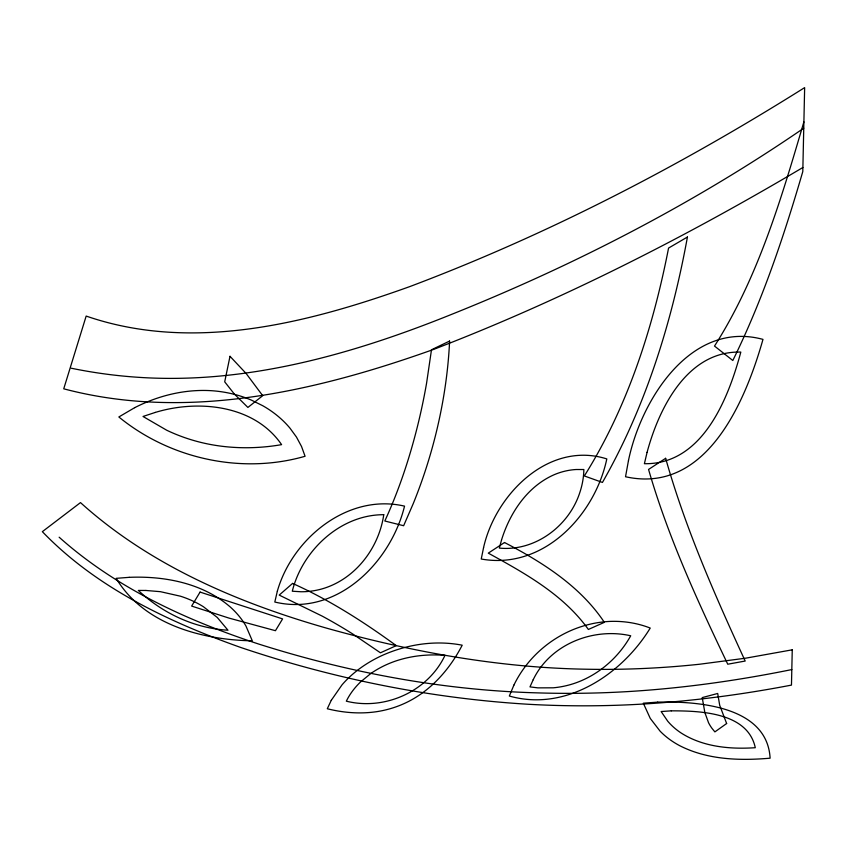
<?xml version="1.0" encoding="UTF-8"?>
<svg xmlns="http://www.w3.org/2000/svg" width="847" height="847" viewBox="0 0 847 847"><rect width="100%" height="100%" fill="white"/><g stroke="black" fill="none" stroke-linecap="round" stroke-linejoin="round"><path stroke-width="1.27" d="M803.898 121.862C781.199 198.96 758.076 277.731 714.508 346.063L732.814 360.494C762.565 300.124 783.983 236.059 802.797 171.56L804.65 87.612C679.675 166.139 547.945 234.545 409.715 286.614C307.599 323.258 192.565 352.776 86.172 316.069L63.737 388.815C187.145 421.435 316.312 391.272 433.579 349.419C561.857 300.103 684.725 237.478 802.892 167.494M803.761 128.183C693.905 203.545 574.848 265.047 451.25 314.512C352.585 354.258 246.9 384.337 139.511 377.381A502.43 473.261 48.4 0 1 71.264 368.223M791.818 669.575C738.256 680.437 684.016 688.135 629.448 691.491A1414.289 1152.682 -70.1 0 1 536.49 692.846C442.166 690.157 348.636 672.582 258.79 644.08C186.827 620.48 116.071 588.104 59.142 537.199M792.252 649.818L791.469 685.096C736.339 695.705 680.48 702.671 624.366 704.99A1402.145 1140.507 -68.3 0 1 528.136 704.259C430.382 698.352 333.485 678.765 240.717 647.468C168.384 621.772 96.272 587.712 42.35 531.662L80.486 502.599C149.824 565.245 237.7 602.768 326.635 628.167C411.494 651.915 498.968 667.828 587.246 669.236A1166.605 967.909 -63.1 0 0 699.834 664.207L745.667 658.183L792.252 649.818M449.598 341.055C448.127 372.786 443.246 404.315 435.58 435.125A859.991 661.92 23 0 1 413.177 503.785L403.638 525.733L384.813 521.011C398.619 490.974 409.133 459.508 417.19 427.481A1136.409 823.453 27.4 0 0 426.592 383.109L431.483 349.779L449.598 341.055M628.474 460.535L625.531 476.745C706.377 494.648 745.476 401.266 762.978 339.382C690.697 319.838 640.883 400.208 628.474 460.535M383.755 514.701C379.075 547.046 356.746 577.252 325.333 587.871A60.211 47.983 -7.2 0 1 300.981 591.757L292.3 591.217A136.843 105.441 -12.2 0 1 300.367 569.756C316.164 538.861 348.149 514.584 383.755 514.701M687.436 237.022C671.819 322.453 645.658 406.761 602.439 482.441L584.335 475.95C627.743 406.782 652.984 327.778 668.569 248.065L687.436 237.022M483.584 547.533L481.244 559.02C543.171 570.179 594.848 515.569 606.812 458.915C548.835 440.546 495.516 494.32 483.584 547.533M230.003 356.301L224.709 381.838L234.27 393.95L247.896 407.439L262.708 395.697L246.096 373.442L230.003 356.301M277.35 591.132L274.809 602.037C336.725 616.902 390.785 562.524 404.538 506.135C348.001 492.986 292.406 538.311 277.35 591.132M647.066 452.393L644.398 463.701C702.459 464.664 728.293 398.799 740.818 352.087C687.468 350.584 658.924 408.053 647.066 452.393M501.53 539.994L499.328 548.094C534.923 551.641 568.771 526.209 579.687 492.943A106.362 86.076 -15.9 0 0 583.858 469.524L576.151 469.513A52.281 41.069 -19.2 0 0 554.446 474.595C527.49 486.273 509.936 512.689 501.53 539.994M513.917 685.075L509.322 696.022C565.436 712.073 621.762 674.699 650.231 628.072C637.516 623.053 623.805 620.925 610.158 621.402A81.259 58.824 -17.2 0 0 579.041 627.373C550.857 637.113 526.887 658.204 513.917 685.075M533.197 679.739L529.978 686.885L537.877 687.87L553.282 687.806A69.263 51.667 -16.5 0 0 575.166 683.106C598.713 674.911 618.628 657.484 630.719 635.779C593.228 627.256 550.158 644.186 533.197 679.739M331.251 700.353L327.302 708.759C343.173 712.74 359.774 714.063 376.015 711.776A80.814 61.079 -9.7 0 0 403.119 704.037C429.313 692.581 449.27 670.252 462.208 645.192C435.199 639.961 406.835 644.302 381.891 655.589A106.288 77.278 -11.6 0 0 342.008 684.874L331.251 700.353M444.971 655.387C428.021 691.48 384.707 710.792 346.328 701.178A82.339 60.073 -11.4 0 1 360.557 681.941L370.711 673.598A79.798 58.274 -11.3 0 1 396.28 660.829C411.907 655.652 428.593 654.011 444.971 655.387M200.072 592.085L191.644 606.081L229.008 618.098L275.444 630.697L282.591 618.903L200.072 592.085M292.586 583.414L279.214 595.092L322.199 616.118A525.214 343.395 -0.5 0 1 352.797 634.011L380.441 652.804L396.269 645.636C363.691 621.846 329.451 599.972 292.586 583.414M726.641 723.518L714.879 731.893L711.946 728.293A81.1 56.167 -21.8 0 1 708.537 722.724L704.852 712.528L702.227 697.589L717.695 693.471L719.696 705.297L726.641 723.518M504.516 542.514L488.285 553.144C524.981 573.313 563.541 594.636 588.369 629.459L604.356 622.344C580.301 586.166 542.366 562.196 504.516 542.514M665.647 458.312L648.558 469.439C668.061 536.945 697.483 600.989 727.753 664.217L745.191 661.041C714.847 595.081 685.424 528.337 665.647 458.312M134.705 407.661L118.845 416.968C169.887 458.767 241.48 474.606 305.079 456.268L301.532 446.485L296.482 437.084L289.992 428.18A108.109 88.363 -1.7 0 0 262.771 405.734L251.4 400.112A105.875 86.606 -1.7 0 0 211.792 390.721C185.112 388.995 158.41 395.549 134.705 407.661M155.287 412.425L143.005 416.47L166.658 430.202A164.964 145.557 -1.9 0 0 209.124 444.23C232.989 448.878 257.668 448.794 281.596 444.643C254.365 404.824 198.251 399.329 155.287 412.425M129.178 577.336L116.166 578.342C143.746 624.419 201.798 639.919 252.311 640.819L245.979 626.06A105.547 79.226 -1.7 0 0 229.855 606.632C202.327 583.075 164.519 575.865 129.178 577.336M657.685 702.131L643.318 703.201L650.274 718.425L660.088 731.152A125.822 88.543 -21.8 0 0 679.781 745.72C707.499 759.875 739.727 760.818 770.114 758.181C767.16 705.847 697.24 701.147 657.685 702.131M671.29 710.845L661.136 711.533L667.754 721.231A106.468 74.928 -21.6 0 0 680.999 732.909C702.862 746.959 729.945 749.394 755.291 747.71C747.753 712.285 700.098 710.834 671.29 710.845M145.906 590.465L138.347 590.433C162.539 613.302 194.545 628.347 227.959 630.21L217.256 617.442L203.375 606.706A94.366 70.714 -1.5 0 0 180.485 596.214L160.443 591.682L145.906 590.465"/></g></svg>
